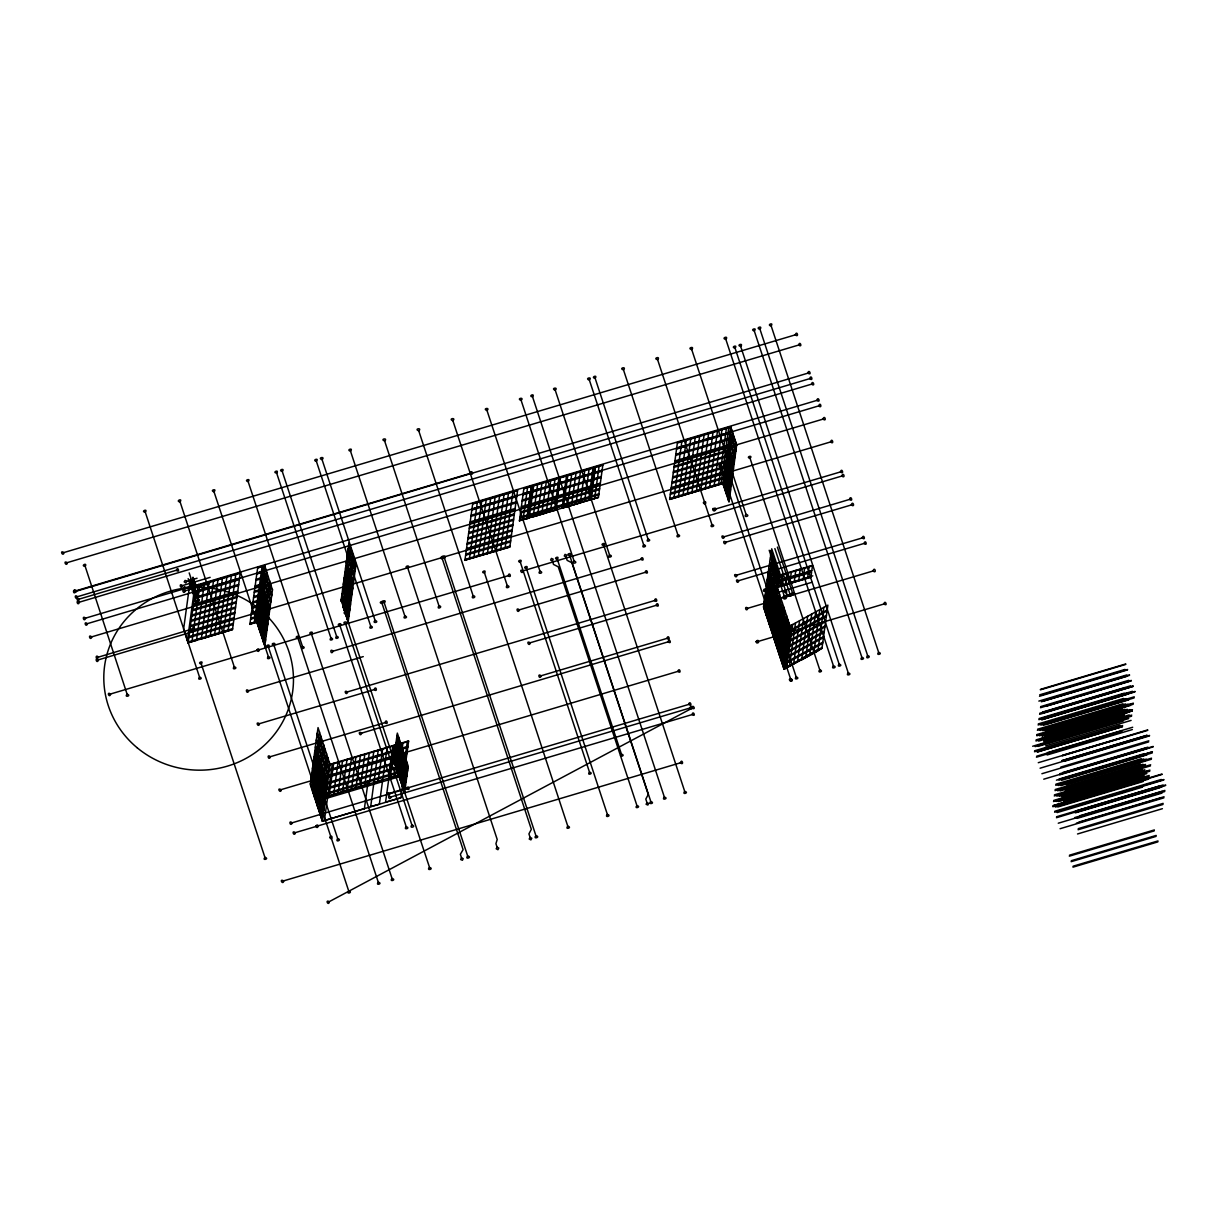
<?xml version="1.0" encoding="UTF-8"?>
<svg xmlns="http://www.w3.org/2000/svg" width="1227" height="1227" viewBox="0 0 1227 1227"><rect width="100%" height="100%" fill="white"/><g stroke="black" fill="none" stroke-linecap="round" stroke-linejoin="round"><path stroke-width="1.5" d="M192.025 584.098L191.596 588.868M193.467 588.454L192.838 593.255M194.418 581.552L193.881 586.935M187.378 640.724L195.17 583.822M188.068 642.841L194.924 592.856L190.43 579.267L183.59 629.236L188.068 642.841L232.501 629.604L239.342 579.635L194.924 592.856M195.108 591.414L195.86 585.954L192.976 577.211L192.24 582.672L195.108 591.414L239.541 578.178L240.293 572.733L195.86 585.954M196.581 596.997L197.286 591.859M197.394 591.061L198.314 584.435M198.927 591.659L191.995 641.445M199.127 590.218L199.878 584.758M203.375 590.31L196.535 640.31L187.915 642.641M203.575 588.899L204.342 583.438M208.161 588.883L201.289 638.899L232.486 629.574M208.345 587.472L209.096 582.012M205.753 637.58L212.608 587.595M212.792 586.153L213.544 580.693M210.216 636.246L217.056 586.261M217.256 584.819L218.007 579.359M221.52 584.942L214.572 634.712M221.719 583.5L222.47 578.04M225.983 583.607L219.035 633.393M226.182 582.165L226.918 576.705M230.431 582.288L223.498 632.058M230.63 580.831L231.382 575.371M228.053 630.939L234.894 580.954M235.093 579.512L235.845 574.052M262.118 566.23L254.234 622.902M263.56 565.8L255.615 622.503M249.94 623.899L256.949 622.089L249.879 624.436L257.685 567.549L264.618 565.478L256.826 622.365L264.955 646.307M257.471 623.607L265.017 566.69M265.431 567.917L257.854 624.773M266.842 572.242L259.28 629.083M268.268 576.552L260.691 633.393M261.918 637.718L269.695 580.862M263.314 642.058L271.106 585.172M264.741 646.368L272.532 589.481M319.465 731.905L311.888 788.731M312.624 791.691L315.952 767.458M320.876 736.215L313.314 793.056M314.511 797.412L322.302 740.525M341.643 601.675L349.434 544.788M315.968 801.691L323.729 744.85M343.161 606.276L350.953 549.389M317.348 806.047L325.14 749.16M344.588 610.586L352.379 553.699M318.805 810.326L326.566 753.47M345.999 614.896L353.805 558.009M327.992 757.78L320.416 814.621M347.425 619.221L355.216 562.334M321.643 818.961L329.419 762.105M332.348 763.654L324.388 820.357M329.081 795.725L333.652 763.271M333.637 794.59L338.115 761.936M342.563 760.602L338.1 793.271L342.502 791.952L347.026 759.283M347.026 790.571L351.489 757.949M351.489 789.237L355.953 756.63M355.937 787.918L360.401 755.295M367.701 784.406C367.931 782.197 363.713 787.596 360.431 786.614L364.864 753.976M369.327 752.642L364.802 785.081M364.388 808.685L368.207 780.817M369.312 783.976L373.775 751.323M378.238 749.988L370.753 806.262M378.131 781.108L382.701 748.654M387.149 747.32L379.358 804.222L370.615 806.584M388.698 775.985L392.855 745.617M393.438 745.449L385.569 802.136L400.861 797.78L322.348 821.2L310.247 784.482L318.038 727.596L330.078 764.789L408.591 741.399M390.263 777.734L394.726 745.08M393.698 759.636L397.333 733.102L408.223 766.169L404.588 792.719L393.468 759.712M398.698 737.289L394.849 763.838M394.174 776.568L398.652 743.915M400.079 741.461L396.229 768.01M397.824 772.136L401.459 745.633M403.008 742.611L398.484 775.05M402.824 749.789L398.974 776.354M400.539 780.479L404.204 753.961M402.901 773.93L407.349 741.323M401.95 784.651L405.57 758.133M400.861 797.811L408.652 740.924L330.14 764.314L322.348 821.2L364.266 808.67M403.315 788.823L406.95 762.304M464.926 560.402L472.717 503.515L517.625 490.14L509.818 547.027L464.849 560.202L509.818 546.997M477.334 502.15L469.45 558.822M481.797 500.815L473.913 557.503M486.245 499.481L478.361 556.168M490.708 498.162L482.825 554.849M487.38 553.684L495.171 496.828M499.619 495.509L491.736 552.196M504.082 494.174L496.199 550.862M508.545 492.855L500.662 549.527M512.993 491.521L505.11 548.208M519.435 520.938L523.898 488.269L602.886 464.757L598.408 497.41L519.358 520.723L526.843 518.684M527.61 487.165L523.055 519.619M526.843 518.745L531.322 486.061M527.104 518.653L531.582 485.984M531.797 485.907L527.625 516.276L590.831 497.472M527.671 518.484L532.15 485.815M532.441 485.723L527.963 518.408L529.19 518.024L533.714 485.355M550.693 480.309L546.214 512.963L533.208 516.812L537.641 484.19M537.533 515.509L541.981 482.886M546.337 481.597L541.767 514.052M555.033 479.005L550.478 511.46M528.024 517.855L555.754 510.079L560.233 477.441L555.785 510.11L554.527 510.463L558.96 477.84M567.825 475.202L563.362 507.855L562.119 508.208L566.552 475.57M584.804 470.14L580.34 502.794L567.334 506.659L571.751 474.021M576.107 472.732L571.537 505.187M576 504.052L580.463 471.444M589.159 468.852L584.589 501.291M594.359 467.288L589.88 499.972L588.653 500.309L593.086 467.671M590.172 499.864L594.65 467.211M590.739 499.696L595.218 467.042M591 499.588L598.408 497.38L591.031 499.604L595.478 466.95M599.175 465.861L594.62 498.315M730.663 426.705L722.872 483.591L669.635 499.45L677.427 442.564L730.663 426.705L736.675 444.926L729.099 501.751L728.025 499.098L735.771 442.211M681.875 441.245L673.991 497.917M686.338 439.91L678.454 496.598M690.786 438.591L683.01 495.432M695.249 437.257L687.365 493.944M691.921 492.809L699.712 435.922M696.369 491.49L704.16 434.603M700.832 490.156L708.623 433.269M705.295 488.791L713.086 431.95M717.534 430.616L709.651 487.303M721.997 429.297L714.114 485.969M726.461 427.962L718.577 484.65M728.761 427.272L720.985 483.929M723.24 484.711L731.031 427.809M723.623 485.861L731.415 428.975M732.841 433.284L725.249 490.094M734.252 437.61L726.675 494.42L723.04 483.346L669.635 499.42M778.179 586.767L769.682 561.935L770.357 556.951L778.639 582.073L777.964 587.073L810.894 577.257L811.584 572.273L778.639 582.073M778.838 580.632L770.556 555.494L771.308 550.049L779.59 575.172L778.838 580.632L811.783 570.831L812.519 565.371L779.59 575.172M770.863 567.932L765.157 611.184M771.783 561.245L771.323 566.199M772.719 554.343L772.197 559.757M772.289 572.257L766.384 615.509M772.519 570.555L773.194 565.555M773.424 564.083L774.145 558.653M773.7 576.567L767.995 619.804M774.62 569.88L773.976 574.88M774.835 568.362L775.571 562.978M775.127 580.877L769.421 624.114M776.047 574.19L775.587 579.129M776.982 567.288L776.461 572.687M776.553 585.187L770.832 628.408M776.783 583.5L777.458 578.5M777.688 577.027L778.409 571.598M777.243 584.911L778.869 572.994M772.044 632.795L777.979 589.435M780.019 586.23L781.814 574.497M821.829 648.255L784.084 669.19L773.593 637.411L779.498 594.052M781.584 585.985L782.274 581M783.209 574.098L782.381 579.359M780.909 598.423L775.203 641.66M782.335 602.733L776.614 645.969M785.295 584.88L785.97 579.896M791.384 571.659L790.648 577.058L786.216 578.438L786.921 572.994M783.746 607.043L778.041 650.295M785.173 611.368L779.268 654.62M789.759 583.561L790.433 578.561M780.694 658.93L786.599 615.678M782.09 663.286L788.01 619.988M794.206 582.227L794.897 577.242M795.832 570.34L795.004 575.586M789.022 623.055L783.347 666.384M789.436 624.298L783.731 667.534M784.068 669.282L789.989 625.985L769.452 563.638L763.516 606.92L784.068 669.282L821.952 648.454L827.872 605.156L789.989 625.985M791.476 625.172L785.433 668.286M792.688 624.497L786.737 667.565M798.67 580.908L799.344 575.908M800.295 569.006L799.452 574.267M795.51 622.963L789.436 666.077M803.133 579.573L803.808 574.589M804.759 567.672L803.915 572.932M793.624 664.022L799.559 620.724M807.581 578.239L808.271 573.254M779.068 580.34L811.768 570.785L808.516 571.797L809.222 566.353M803.608 618.5L797.535 661.614M807.657 616.276L801.676 659.911L817.872 651L823.838 607.38M805.771 657.35L811.707 614.052M815.74 611.828L809.682 654.942M813.869 652.856L819.789 609.604M820.51 671.169L819.927 671.491M765.679 590.862C764.973 585.555 761.139 593.561 765.679 590.862L786.262 653.178L824.161 632.35M195.093 591.322L203.559 588.868M194.234 597.595L202.7 595.126M388.882 777.887L404.174 773.547L325.661 796.967L314.127 760.326M322.425 821.154L310.385 783.516M778.823 580.54L770.602 555.509M777.949 586.981L769.712 561.935M776.016 591.644L775.709 593.546L777.627 593.791L778.056 592.273L776.108 591.598L775.357 589.175M827.228 609.926L789.344 630.755L768.792 568.408M827.075 611.015L789.191 631.859L768.639 569.497M826.492 615.248L788.608 636.092L768.056 573.73M826.338 616.353L788.455 637.181L767.918 574.834M825.771 620.586L787.872 641.414L767.335 579.067M825.618 621.69L787.734 642.519L767.182 580.156M825.035 625.923L787.151 646.752L766.599 584.389M824.881 627.012L786.998 647.856L766.446 585.494M824.299 631.245L786.415 652.089L765.863 589.727M823.578 636.583L785.694 657.411L765.142 595.064M823.424 637.672L785.541 658.516L764.988 596.153M822.811 642.181L784.927 663.025L764.375 600.663M805.28 652.411L815.894 646.568M822.657 643.285L784.774 664.114L764.222 601.767M801.875 658.454L818.072 649.543M822.075 647.488L784.191 668.316L763.639 605.954M329.342 901.722C328.606 906.738 324.71 899.023 329.296 901.63L692.074 708.194C696.951 710.678 692.12 702.872 692.12 708.27M180.108 501.95C183.099 497.518 174.771 501.245 180.108 501.95L234.204 666.721C239.388 668.117 230.645 670.74 234.204 666.721M85.215 566.46C87.899 561.859 79.847 565.862 85.215 566.46L127.102 694.175C132.363 695.724 123.36 697.979 127.194 694.16M484.558 573.055C487.272 568.592 479.236 572.534 484.558 573.055L567.764 826.139C572.978 827.565 564.297 830.25 567.764 826.139M438.76 605.831C436.091 610.54 444.082 606.414 438.944 605.77L384.665 441.06C379.25 439.051 388.499 437.456 384.665 441.06M472.87 595.678C470.048 600.141 478.285 596.598 473.055 595.601L418.775 430.892C413.376 428.898 422.609 427.287 418.775 430.892M337.532 838.762C334.695 843.21 342.885 839.621 337.716 838.685L274.02 645.417C268.544 643.562 277.777 641.752 274.02 645.417M790.372 678.592L792.259 679.804L790.464 678.562L720.801 467.15C715.31 465.861 724.298 462.855 720.801 467.15M145.338 512.319C148.406 508.085 140.016 511.398 145.338 512.319L199.51 677.059C204.71 678.577 195.906 680.985 199.618 677.028M276.704 473.193C279.756 468.975 271.397 472.303 276.704 473.193L330.891 637.933C336.137 639.39 327.425 641.798 330.983 637.917M532.61 396.996C535.616 392.655 527.303 395.999 532.61 396.996L664.328 796.998C669.543 798.394 660.801 801.093 664.328 796.998M595.172 378.376C598.27 374.066 589.942 377.395 595.172 378.376L648.025 539.067C653.163 540.371 644.528 543.04 648.025 539.067M771.185 325.968C774.191 321.673 765.909 325.078 771.185 325.968L878.624 652.304C883.869 653.868 874.882 656.123 878.716 652.289M735.096 348.161C738.301 344.02 729.85 347.21 735.096 348.161L839.099 664.083C844.345 665.463 835.587 667.948 839.191 664.052M442.38 559.021C442.594 555.049 444.251 560.754 445.401 556.644C444.281 554.282 437.64 558.316 442.38 559.021L531.337 829.314L528.929 833.869L530.079 837.366L531.797 838.24L530.908 839.897L529.19 839.023L530.171 837.335M201.305 664.037C204.602 659.835 196.09 662.994 201.305 664.037L264.909 857.336C270.155 858.716 261.397 861.201 265.001 857.305M268.422 647.089C271.474 642.871 263.13 646.184 268.422 647.089L348.698 890.971C353.882 892.351 345.155 894.882 348.79 890.955M298.008 638.285C301.09 633.96 292.716 637.35 298.008 638.285L378.269 882.167C383.468 883.455 374.956 886.231 378.269 882.167M382.103 603.561C385.171 599.374 376.796 602.641 382.103 603.561L463.1 849.636L460.355 854.283L461.505 857.78L463.223 858.655L462.426 860.28L460.646 859.529L461.505 857.78M375.048 620.356C371.152 623.883 380.508 622.365 375.048 620.356L322.103 459.68C316.566 457.87 325.922 455.923 322.103 459.68M526.475 568.622C529.635 564.42 521.153 567.549 526.475 568.622L607.35 814.36C612.564 815.94 603.638 818.256 607.442 814.329M552.426 560.892L553.193 559.175L551.414 558.423L550.616 560.049L552.426 560.892L553.484 564.42L558.254 566.828L636.92 805.556C642.074 806.875 633.408 809.498 636.92 805.556M557.334 559.297C560.463 555.11 552.089 558.408 557.334 559.297L621.414 754.084C626.644 755.525 617.917 758.163 621.414 754.084M539.941 571.138C536.214 574.926 545.386 572.948 539.941 571.138L487.027 410.57C481.628 408.53 490.846 407.042 487.027 410.57M507.18 585.448C503.607 589.589 512.625 586.997 507.18 585.448L452.901 420.738C447.502 418.744 456.735 417.134 452.901 420.738M603.807 545.586C607.058 541.368 598.485 544.558 603.807 545.586L684.681 791.323C689.911 792.611 681.384 795.418 684.681 791.323M574.052 560.969C570.325 564.773 579.512 562.794 574.052 560.969L521.153 400.416C515.662 398.545 524.911 396.75 521.153 400.416M609.543 554.957C605.969 559.144 615.095 556.26 609.543 554.957L555.264 390.247C549.773 388.315 559.037 386.628 555.264 390.247M643.669 544.803C640.095 548.99 649.221 546.107 643.669 544.803L589.389 380.094C583.868 378.437 593.055 376.168 589.389 380.094M677.795 534.65C674.221 538.898 683.332 535.892 677.795 534.65L623.515 369.94C617.979 368.269 627.181 365.999 623.515 369.94M711.905 524.481C708.224 528.454 717.442 526 711.905 524.481L657.641 359.772C652.074 358.361 661.2 355.677 657.641 359.772M746.031 514.328C742.335 518.285 751.568 515.877 746.031 514.328L691.752 349.618C686.2 348.207 695.326 345.523 691.752 349.618M784.528 596.843C780.878 600.847 790.004 598.301 784.528 596.843L769.191 550.263M411.889 824.989C408.284 829.099 417.349 826.553 411.889 824.989L345.677 624.083C340.247 621.966 349.526 620.586 345.677 624.083M833.409 665.77C829.866 669.927 838.762 667.151 833.409 665.77L725.878 339.45C720.326 338.299 729.298 335.078 725.878 339.45M867.443 655.647C864.314 659.973 872.658 656.736 867.627 655.586L760.004 329.296C754.452 328.146 763.409 324.91 760.004 329.296M467.656 855.955C464.113 860.188 473.193 857.228 467.656 855.955L384.281 602.917C378.79 601.061 388.039 599.113 384.281 602.917M535.908 835.633C532.349 839.881 541.429 836.906 535.908 835.633L444.542 558.377M646.951 802.565L646.092 804.298L647.871 805.05L648.669 803.44L646.951 802.565L645.801 799.068L648.255 794.498L571.905 562.764L567.135 560.356L565.984 556.859L564.267 555.984L565.064 554.359L566.874 555.202L565.984 556.859M650.77 801.43C646.951 804.989 656.154 803.47 650.77 801.43L569.788 555.724C564.313 554.113 573.423 551.736 569.788 555.724M214.05 491.858C217.639 487.886 208.881 490.417 214.05 491.858L268.33 656.568C273.498 657.963 264.802 660.586 268.33 656.568M248.176 481.69C251.642 477.671 243.038 480.386 248.176 481.69L302.455 646.399C307.732 647.917 298.805 650.31 302.548 646.384M282.302 471.536C285.707 467.472 277.118 470.186 282.302 471.536L336.566 636.246C341.842 637.749 332.931 640.157 336.673 636.215M316.413 461.383C319.879 457.349 311.275 460.064 316.413 461.383L370.692 626.092C375.937 627.564 367.011 629.957 370.784 626.061M350.539 451.214C354.005 447.195 345.431 449.91 350.539 451.214L404.818 615.923C410.063 617.35 401.244 619.804 404.91 615.908M754.314 330.983C757.887 327.011 749.176 329.618 754.314 330.983L861.845 657.304C866.998 658.638 858.317 661.292 861.845 657.304M740.694 346.505C744.175 342.471 735.464 345.094 740.694 346.505L848.225 672.81C853.409 674.236 844.728 676.783 848.225 672.81M197.854 598.914C197.946 603.316 191.703 601.982 195.921 599.865C197.286 603.239 201.918 599.773 197.854 598.914L189.188 572.902M196.197 602.733C192.21 606.307 201.489 604.911 196.197 602.733L188.16 578.653M407.793 568.101C411.321 564.067 402.594 566.705 407.793 568.101L497.211 839.483L495.938 843.701L497.088 847.182L498.806 848.056L497.917 849.713L496.168 848.747L497.18 847.167M726.491 465.447C729.881 461.321 721.292 464.128 726.491 465.447L796.154 676.859C801.369 678.362 792.596 680.755 796.246 676.844M750.096 458.423C753.516 454.435 744.866 457.027 750.096 458.423L819.759 669.835C825.065 671.399 816.124 673.638 819.851 669.804M520.386 562.395C523.883 558.377 515.125 561 520.386 562.395L589.481 772.105C594.681 773.547 585.969 776.016 589.573 772.074M311.551 634.252C314.94 630.172 306.336 632.856 311.551 634.252L392.042 878.471C397.303 879.912 388.407 882.351 392.134 878.44M339.986 625.785C343.56 621.828 334.833 624.39 339.986 625.785L406.198 826.676C411.428 828.21 402.533 830.495 406.29 826.661M786.814 594.359C782.918 598.255 792.121 596.138 786.814 594.359L771.706 548.791M792.412 592.687C788.869 596.889 797.964 594.098 792.412 592.687L777.381 547.104M789.943 593.975C785.878 597.488 795.295 596.138 789.943 593.975L774.866 548.576M429.496 867.32C425.6 871.201 434.803 869.084 429.496 867.32L342.946 606.353L348.407 621.445M64.019 552.61C63.098 557.503 59.111 549.481 63.988 552.518L795.249 334.864C799.421 338.253 796.798 329.572 795.295 334.956M67.378 562.779C66.534 567.549 62.592 559.788 67.301 562.61L798.608 345.048C802.964 348.361 799.789 339.833 798.639 345.14M76.58 590.724C75.507 595.494 71.841 587.488 76.549 590.632L470.263 473.392C474.389 476.843 471.751 468.07 470.263 473.392M75.798 591.353C72.163 587.457 73.375 596.337 75.798 591.353L807.872 373.161C812.427 376.29 808.777 367.993 807.872 373.161M77.562 596.675C76.043 601.767 73.298 593.07 77.562 596.675L809.682 378.668C813.808 382.164 811.154 373.407 809.682 378.668M79.356 599.159C78.359 604.083 74.602 595.939 79.326 599.067L176.32 570.279C180.553 573.73 177.624 565.018 176.397 570.463M79.402 602.258C77.914 607.074 75.138 598.776 79.372 602.166L811.507 384.174C815.97 387.471 812.443 378.959 811.538 384.266M186.872 581.353L185.768 582.963L184.188 581.859L185.124 580.386L186.841 581.261L197.056 578.224M182.455 585.601C180.737 590.678 178.513 581.997 182.455 585.601L210.154 577.35M186.013 587.626L184.909 589.221L183.329 588.132L184.357 586.644L185.983 587.534L196.197 584.497M85.614 618.132C84.096 623.239 81.335 614.543 85.614 618.132L816.845 400.401C821.43 403.652 817.734 395.094 816.921 400.585M240.216 573.208L195.799 586.429L192.915 577.687M257.609 568.024L264.557 565.954M472.656 503.99L517.549 490.616M523.837 488.745L602.825 465.232M677.365 443.039L730.602 427.18L736.599 445.416M185.139 590.908C183.774 595.708 180.798 587.534 185.124 590.816L209.572 583.531M256.934 572.963L263.882 570.892L271.796 594.896M471.981 508.929L516.874 495.555M523.162 493.683L602.15 470.171M676.69 447.978L729.927 432.119L735.924 450.34M87.454 623.73C85.997 628.531 83.145 620.264 87.424 623.638L818.67 405.907C822.596 409.45 820.388 400.738 818.67 405.907M491.92 503.576L500.861 500.923M678.838 447.932L687.78 445.263M709.988 438.652L718.93 435.984M256.78 574.052L263.728 571.981L271.642 595.985M471.828 510.018L516.72 496.659M523.009 494.788L601.997 471.26M676.537 449.067L729.774 433.223L735.786 451.444M194.249 597.702L238.682 584.466M256.075 579.297L263.007 577.227L270.922 601.23M471.107 515.263L516.015 501.889M522.303 500.018L601.276 476.505M675.816 454.312L729.053 438.453L735.065 456.674M194.111 598.791L238.529 585.57M255.922 580.386L262.854 578.316L270.768 602.319M470.953 516.352L515.861 502.993M522.15 501.122L601.123 477.594M675.663 455.401L728.899 439.557L734.912 457.778M193.345 604.313L237.777 591.092M255.17 585.908L262.103 583.837L270.017 607.84M470.202 521.874L515.11 508.515M521.383 506.644L600.371 483.116M674.911 460.923L728.148 445.079L734.16 463.3M193.191 605.417L237.624 592.181M255.017 587.012L261.949 584.942L269.863 608.945M470.048 522.978L514.957 509.604M521.245 507.733L600.218 484.22M674.758 462.027L727.994 446.168L734.007 464.389M91.81 636.936C90.338 641.736 87.485 633.439 91.78 636.844L823.01 419.113C827.213 422.502 824.513 413.959 823.01 419.113M192.624 609.65L237.041 596.414M254.434 591.245L261.382 589.175L269.28 613.178M469.466 527.211L514.374 513.837M520.662 511.966L599.635 488.453M674.175 466.26L727.427 450.401L733.424 468.622M208.437 605.494L217.363 602.825M489.42 521.828L498.361 519.159M676.353 466.168L685.279 463.499M707.488 456.889L716.43 454.235M192.47 610.739L236.888 597.518M254.28 592.334L261.228 590.279L269.127 614.267M469.312 528.316L514.22 514.941M520.509 513.07L599.497 489.542M674.022 467.349L727.274 451.505L733.271 469.726M191.887 614.972L236.305 601.751M253.698 596.567L260.645 594.512L268.56 618.5M468.745 532.549L513.638 519.174M519.926 517.303L598.914 493.775M673.454 471.582L726.691 455.738M191.734 616.077L236.167 602.84M253.544 597.672L260.492 595.601L268.406 619.604M468.591 533.638L513.5 520.263M519.773 518.392L598.761 494.88M673.301 472.686L726.537 456.827L732.55 475.048M562.089 508.193L589.865 499.926M191.151 620.31L235.584 607.074M252.977 601.905L259.909 599.834L267.823 623.837M468.008 537.871L512.917 524.496M672.718 476.92L725.955 461.061L731.967 479.282M191.013 621.414L235.431 608.178M252.823 602.994L259.771 600.939L267.67 624.942M467.855 538.975L512.763 525.601M672.565 478.024L725.817 462.165L731.813 480.386M190.43 625.647L234.848 612.411M252.241 607.227L259.188 605.172L267.087 629.175M467.272 543.208L512.18 529.834M671.982 482.257L725.234 466.398L731.231 484.619M206.228 621.522L215.17 618.868M487.226 537.855L496.168 535.202M674.144 482.196L683.086 479.542M705.295 472.932L714.237 470.263M190.277 626.736L234.694 613.515M252.087 608.331L259.035 606.261L266.949 630.264M467.134 544.297L512.027 530.938M671.844 483.346L725.08 467.502L731.077 485.723M98.451 657.12C94.786 653.193 96.135 662.059 98.451 657.12L192.286 628.976C196.427 632.411 193.805 623.745 192.317 629.068M189.694 630.969L234.127 617.748M251.504 612.564L258.452 610.494L266.366 634.497M466.551 548.53L511.444 535.171M671.261 487.579L724.497 471.735L730.51 489.956M189.541 632.074L233.974 618.837M251.366 613.669L258.299 611.598L266.213 635.601M466.398 549.635L511.306 536.26M671.108 488.683L724.344 472.824L730.356 491.045M98.421 659.942C97.056 664.835 94.111 656.675 98.39 659.85L830.541 441.95C834.651 445.416 831.998 436.735 830.541 441.95M188.927 636.568L233.36 623.347M250.737 618.163L257.685 616.107L265.599 640.095M465.785 554.144L510.677 540.77M670.494 493.177L723.731 477.334L729.743 495.555M188.774 637.672L233.207 624.451M250.599 619.267L257.532 617.196L265.446 641.2M465.631 555.233L510.539 541.874M670.341 494.282L723.577 478.423L729.59 496.659M188.206 641.874L232.624 628.653M250.017 623.469L256.964 621.399M465.048 559.435L509.957 546.061M669.758 498.484L723.01 482.625L729.007 500.846M341.459 601.705L341.382 600.08L341.428 601.721M715.004 509.282C713.731 514.205 710.556 505.938 714.973 509.19L840.418 471.935C844.697 475.34 841.63 466.72 840.449 472.027M523.162 571.03C522.334 575.632 518.177 567.963 523.116 570.846L841.783 476.061C845.986 479.404 843.317 470.8 841.783 476.061M110.645 694.068C109.602 698.961 106.074 691 110.599 693.976L508.116 575.724C512.395 579.098 509.42 570.432 508.147 575.8M333.1 651.169C329.189 647.365 331.121 656.154 333.1 651.169L640.908 559.313C645.157 562.626 642.273 554.267 640.908 559.313M724.298 536.828C722.994 541.628 719.682 533.346 724.267 536.736L849.483 499.45C853.839 502.779 850.664 494.159 849.483 499.45M726.093 542.242C724.835 547.135 721.445 538.883 726.047 542.15L851.308 504.957C855.618 508.239 852.642 499.65 851.308 504.957M519.389 609.926C517.717 614.712 515.125 606.291 519.358 609.834L645.203 572.365C649.574 575.616 646.307 567.181 645.203 572.365M248.682 690.832C247.087 695.648 244.464 687.212 248.652 690.74L363.253 656.614M736.967 575.248C736.399 579.972 732.013 572.518 736.89 575.08L862.182 537.963C866.461 541.368 863.379 532.763 862.213 538.055M347.548 691.982C346.459 696.844 342.916 688.93 347.517 691.89L654.497 600.586C658.807 603.929 655.847 595.172 654.528 600.678M530.233 642.841C529.328 647.749 525.432 639.788 530.202 642.764L656.077 605.371C660.402 608.715 657.319 600.11 656.108 605.463M738.777 580.754C737.611 585.724 734.313 577.442 738.746 580.662L863.992 543.469C868.102 546.966 865.48 538.27 864.023 543.561M259.526 723.761C258.621 728.654 254.725 720.694 259.495 723.669L374.128 689.635C378.115 693.102 375.907 684.436 374.128 689.635M812.458 565.846L779.528 575.647L771.246 550.524M765.801 589.942L812.78 575.846M777.979 586.905L810.924 577.089M774.16 593.623C772.412 598.377 770.065 590.034 774.145 593.531L811.906 582.288M747.872 608.362C746.062 613.132 743.884 604.696 747.841 608.27L873.057 570.984C877.182 574.42 874.544 565.647 873.057 570.984M763.547 606.936L772.274 632.718M541.122 675.862C539.604 680.801 536.966 672.411 541.076 675.77L666.951 638.393C671.261 641.782 668.163 633.193 666.997 638.485M270.415 756.768C268.82 761.691 266.259 753.24 270.385 756.676L385.002 722.642C389.128 726.093 386.444 717.488 385.002 722.642M361.658 733.102C360.324 738.148 357.118 729.728 361.658 733.102L668.101 641.859C672.58 645.126 669.022 636.675 668.132 641.936M407.916 768.47L396.812 735.479L407.349 768.393M758.731 641.276L883.946 603.991C888.44 607.166 884.851 598.853 883.946 603.991M407.916 746.338L329.403 769.712L317.302 733.01M335.094 768.623L344.035 765.955M370.815 757.979L379.756 755.326M407.793 747.427L329.25 770.817L317.149 734.099M370.922 762.887C369.71 767.673 366.26 759.59 370.891 762.795L677.841 671.399C682.028 674.835 679.298 666.246 677.871 671.491M281.29 789.789C280.738 794.498 276.136 786.982 281.213 789.605L395.892 755.663C400.186 759.053 397.119 750.418 395.953 755.832M407.042 752.672L328.529 776.047L316.428 739.344M406.935 753.761L328.376 777.151L316.29 740.448M393.438 759.666L404.588 792.719M406.137 759.298L327.624 782.673L315.523 745.955M405.999 760.387L327.471 783.777L315.385 747.059M405.416 764.62L326.888 788.01L314.802 751.292M332.594 786.86L341.535 784.191M368.315 776.216L377.256 773.562M405.263 765.725L326.75 789.099L314.649 752.396M404.68 769.958L326.167 793.332L314.066 756.63M326.045 794.421L404.573 771.047M373.56 781.507L373.882 782.565L382.655 779.958M325.83 796.676L367.41 784.314M325.462 798.654L403.99 775.28M389.787 793.424C389.25 798.133 384.649 790.633 389.726 793.256L688.715 704.421C693.025 707.764 689.881 699.252 688.715 704.421M292.195 822.888C290.4 827.673 288.146 819.207 292.164 822.796L406.766 788.67C410.892 792.151 408.208 783.501 406.797 788.762M390.984 797.029C389.833 801.906 386.275 793.808 390.953 796.937L689.911 708.025C694.145 711.399 691.353 702.795 689.942 708.117M295.431 832.704C294.219 837.642 290.876 829.375 295.4 832.612L692.074 714.605C696.583 717.795 692.979 709.497 692.074 714.605M283.713 881.047C282.977 885.618 278.713 878.103 283.667 880.863L680.325 762.841C684.513 766.277 681.798 757.642 680.371 762.933M1040.45 689.359L1125.757 663.96M1040.389 689.85L1125.696 664.42M1039.714 694.819L1125.006 669.421M1042.275 694.865L1127.567 669.467M1039.514 696.261L1127.506 669.927M1038.855 701.092L1126.831 674.927M1044.238 700.31L1129.546 674.911M1044.177 700.801L1129.484 675.371M1041.324 701.767L1126.938 676.276M1040.665 706.614L1128.809 680.31M1046.064 705.816L1131.355 680.418M1040.511 707.718L1128.656 681.414M1045.987 706.307L1131.294 680.878M1042.628 712.074L1130.619 685.816M1039.744 713.24L1125.052 687.81M1047.873 711.323L1133.181 685.924M1042.475 713.163L1133.119 686.384L1039.606 714.329M1039.024 718.562L1124.331 693.148M1044.453 717.565L1132.429 691.307M1041.723 718.669L1127.03 693.27L1038.87 719.666M1049.683 716.829L1134.99 691.414M1044.3 718.669L1132.291 692.411M1134.929 691.89L1041.57 719.758L1126.877 694.39M1038.287 723.899L1123.595 698.47M1038.134 724.988L1126.294 698.592M1046.263 723.071L1134.254 696.813M1043.548 724.191L1128.855 698.761M1040.849 725.126L1126.156 699.697M1046.11 724.175L1134.101 697.918M1043.395 725.295L1128.702 699.865M1037.567 729.221L1122.874 703.807M1037.413 730.326L1125.573 703.93M1042.812 729.528L1128.119 704.099M1040.113 730.448L1125.42 705.019M1048.073 728.577L1133.38 703.148M1042.659 730.617L1130.665 704.267M1047.919 729.682L1133.242 704.252M1045.205 730.786L1130.512 705.372M1036.83 734.559L1122.138 709.129M1124.852 709.252L1036.677 735.633L1121.984 710.264M1042.091 734.835L1127.383 709.421L1039.376 735.786M1129.929 709.605L1041.938 735.924L1127.23 710.556M1047.168 735.172L1132.475 709.773L1044.468 736.123M1036.094 739.896L1121.401 714.467M1041.585 738.47L1126.892 713.071M1038.809 740.019L1124.116 714.589M1035.956 740.985L1121.263 715.556M1038.656 741.108L1123.963 715.678M1043.901 740.356L1129.208 714.927M1043.748 741.461L1131.739 715.096M1046.278 741.629L1131.585 716.2M1032.659 746.246L1120.634 720.065M1038.073 745.341L1123.395 719.912M1043.395 743.976L1128.702 718.577M1035.189 746.599L1120.496 721.169M1037.919 746.445L1123.242 721.016M1045.711 745.832L1131.11 720.402M1034.606 750.786L1119.914 725.372M1034.484 751.752L1119.776 726.338M1037.306 750.955L1122.613 725.525M1047.383 752.657L1132.69 727.258M1036.585 756.246L1121.892 730.817M1036.447 757.197L1121.754 731.798M1047.076 754.973L1132.368 729.559M1062.429 755.326L1147.72 729.927M1038.272 762.703L1123.564 737.304M1062.352 755.817L1147.659 730.387M1146.984 735.326L1061.677 760.725L1146.984 735.341M1040.082 768.209L1149.546 735.433M1064.162 761.323L1149.469 735.893M1060.818 767.074L1148.794 740.817M1041.892 773.716L1148.656 741.921M1062.628 772.581L1147.935 747.151M1059.898 773.7L1145.205 748.271M1067.858 771.829L1153.165 746.43M1043.748 779.191L1147.782 748.255M1059.76 774.804L1153.104 746.89M1059.177 779.038L1144.484 753.608M1056.447 780.173L1152.429 751.829L1067.122 777.258M1059.024 780.127L1147.03 753.777M1066.969 778.347L1152.276 752.918M1061.57 780.295L1146.877 754.881M1055.895 784.191L1141.202 758.761M1058.441 784.36L1143.748 758.93M1055.757 785.295L1141.064 759.866M1058.287 785.464L1146.294 759.114M1066.248 783.593L1151.555 758.163M1060.834 785.633L1146.141 760.203M1066.094 784.682L1151.401 759.252M1055.174 789.528L1140.481 764.099M1055.021 790.617L1143.027 764.268M1060.251 789.866L1145.558 764.436M1057.567 790.786L1142.874 765.372M1060.113 790.955L1145.42 765.541M1065.343 790.203L1150.65 764.774M1065.189 791.308L1150.497 765.878M1054.438 794.851L1139.745 769.421M1054.284 795.955L1142.291 769.605M1059.53 795.188L1144.837 769.774M1056.83 796.124L1142.138 770.694M1059.376 796.292L1144.684 770.863M1064.607 795.541L1149.929 770.111M1061.892 796.691L1147.199 771.277M1064.469 796.63L1149.776 771.216M1053.671 800.449L1138.978 775.035M1056.248 800.357L1141.555 774.927M1053.518 801.553L1146.877 773.577M1058.794 800.525L1144.101 775.096M1056.11 801.446L1141.417 776.031M1058.64 801.63L1143.947 776.2M1063.886 800.863L1149.193 775.449M1063.732 801.967L1149.039 776.538M1077.137 799.283L1162.03 774.007M1052.812 806.706L1140.788 780.525M1077.076 799.759L1161.954 774.482M1058.073 805.863L1148.687 779.084M1055.343 807.059L1140.65 781.63M1057.919 806.952L1143.227 781.522M1054.76 811.262L1161.279 779.467M1078.947 804.789L1163.84 779.513M1054.622 812.213L1142.613 786.032M1076.186 806.185L1163.779 779.989M1057.153 812.565L1142.46 787.136M1075.527 811.016L1160.42 785.74M1056.57 816.753L1163.089 784.973M1056.447 817.719L1165.65 785.004M1080.696 810.756L1165.589 785.479M1077.996 811.691L1162.889 786.415M1075.266 812.872L1160.159 787.596M1080.021 815.694L1164.914 790.418M1074.622 817.642L1162.214 791.4M1058.257 823.21L1164.76 791.522M1077.091 818.378L1161.969 793.102M1079.147 822.029L1164.04 796.752M1076.432 823.148L1161.325 797.872M1060.067 828.716L1163.886 797.857M1078.242 828.654L1163.135 803.378M1078.104 829.743L1162.981 804.467M1077.521 833.977L1162.398 808.7M1069.469 855.204L1154.362 829.927M1069.346 856.17L1154.224 830.894M1071.294 860.71L1156.171 835.434M1071.156 861.676L1156.049 836.4M1073.104 866.201L1157.997 840.924M1072.965 867.167L1157.859 841.891M733.516 443.008L735.034 447.64M769.728 572.119L770.525 574.527M779.743 602.518L780.541 604.942M786.86 624.129L787.657 626.552M768.992 577.442L769.789 579.85M774.62 594.512L775.418 596.92M779.022 607.84L779.82 610.264M786.139 629.451L786.936 631.874M768.301 582.549L769.099 584.972M773.915 599.62L774.712 602.028M778.317 612.948L779.114 615.371M785.433 634.558L786.231 636.982M767.55 587.978L768.347 590.402M773.179 605.049L773.976 607.457M777.565 618.377L778.363 620.801M784.697 640.003L785.495 642.411M766.814 593.362L767.611 595.77M772.443 610.417L773.24 612.84M776.829 623.761L777.627 626.184M783.961 645.371L784.759 647.795M766.093 598.669L766.89 601.092M771.706 615.739L772.504 618.147M776.108 629.068L776.906 631.491M783.225 650.693L784.022 653.101M765.004 603.5L772.811 627.181M775.173 634.344L784.559 662.825M722.872 483.591L728.884 501.812M348.867 543.714L355.907 565.11M348.192 548.638L355.232 570.034M348.698 550.202L350.216 554.819M348.039 549.742L355.094 571.138M347.318 554.972L354.373 576.368M347.164 556.076L354.22 577.472M346.413 561.598L353.468 582.994M346.259 562.687L353.315 584.083M345.677 566.92L352.732 588.316M349.603 579.65L352.456 588.3M345.539 568.024L352.578 589.42M344.956 572.257L351.996 593.653M344.802 573.362L351.858 594.758M344.22 577.595L351.275 598.991M396.781 737.105L407.686 770.173M344.066 578.684L351.121 600.08M396.643 738.209L407.533 771.262M343.499 582.917L350.539 604.313M396.06 742.442L406.95 775.495M347.41 595.678L350.262 604.328M343.345 584.021L350.385 605.417M395.907 743.547L406.797 776.599M342.762 588.254L349.818 609.65M395.324 747.78L406.229 780.832M342.609 589.343L349.664 610.739M395.171 748.869L406.076 781.936M341.996 593.853L349.051 615.248M394.557 753.378L405.447 786.43M341.842 594.957L348.897 616.353M394.404 754.467L405.309 787.535M341.275 599.159L348.315 620.555M393.836 758.669L404.726 791.737M373.76 781.446L374.051 782.305M264.618 565.478L272.471 589.957M313.913 757.719L326.014 794.436M313.575 760.295L325.661 796.967M313.33 761.952L325.431 798.67M313.192 763.056L325.278 799.759M312.609 767.289L324.71 803.992M312.456 768.378L324.557 805.096M311.873 772.611L323.974 809.329M311.719 773.716L323.821 810.418M311.106 778.225L323.207 814.927M310.952 779.314L323.054 816.032M756.047 641.598C756.982 644.482 761.139 641.046 756.553 642.672C755.449 639.482 760.97 640.111 756.047 641.583M789.513 679.743C789.39 681.184 791.63 681.66 792.151 680.341C791.384 683.086 788.946 677.779 789.513 679.743M195.062 594.788C197.915 599.313 198.068 590.524 195.062 594.696M256.811 650.065C259.71 654.635 259.771 645.647 256.811 650.065M315.707 826.185C318.192 830.786 319.342 821.952 315.722 826.093M329.726 837.458C332.425 841.983 333.161 833.133 329.726 837.366M344.235 612.979C346.98 617.534 347.594 608.546 344.25 612.887M703.424 502.809C706.123 507.395 706.875 498.423 703.424 502.809M713.439 509.266C715.801 513.868 717.182 505.156 713.454 509.174M776.308 586.23C779.16 590.754 779.406 581.905 776.308 586.23M783.209 596.889C785.94 601.399 786.599 592.549 783.209 596.797M784.467 591.598C787.427 596.138 787.32 587.196 784.467 591.598M348.928 543.239L341.137 600.126L348.223 621.506L355.983 564.635L348.928 543.239M787.32 665.203L785.219 666.399L784.406 663.96L786.691 663.286L787.32 665.203M1132.322 710.862L1047.014 736.277L1132.322 710.893M1122.475 726.614L1037.152 752.028L1122.46 726.645M1138.257 780.326L1052.95 805.725L1138.257 780.357M136.995 747.626A94.908 91.412 7.8 0 0 291.873 696.322A94.908 91.412 7.8 0 0 167.01 592.166A94.908 91.412 7.8 0 0 136.995 747.626"/></g></svg>
